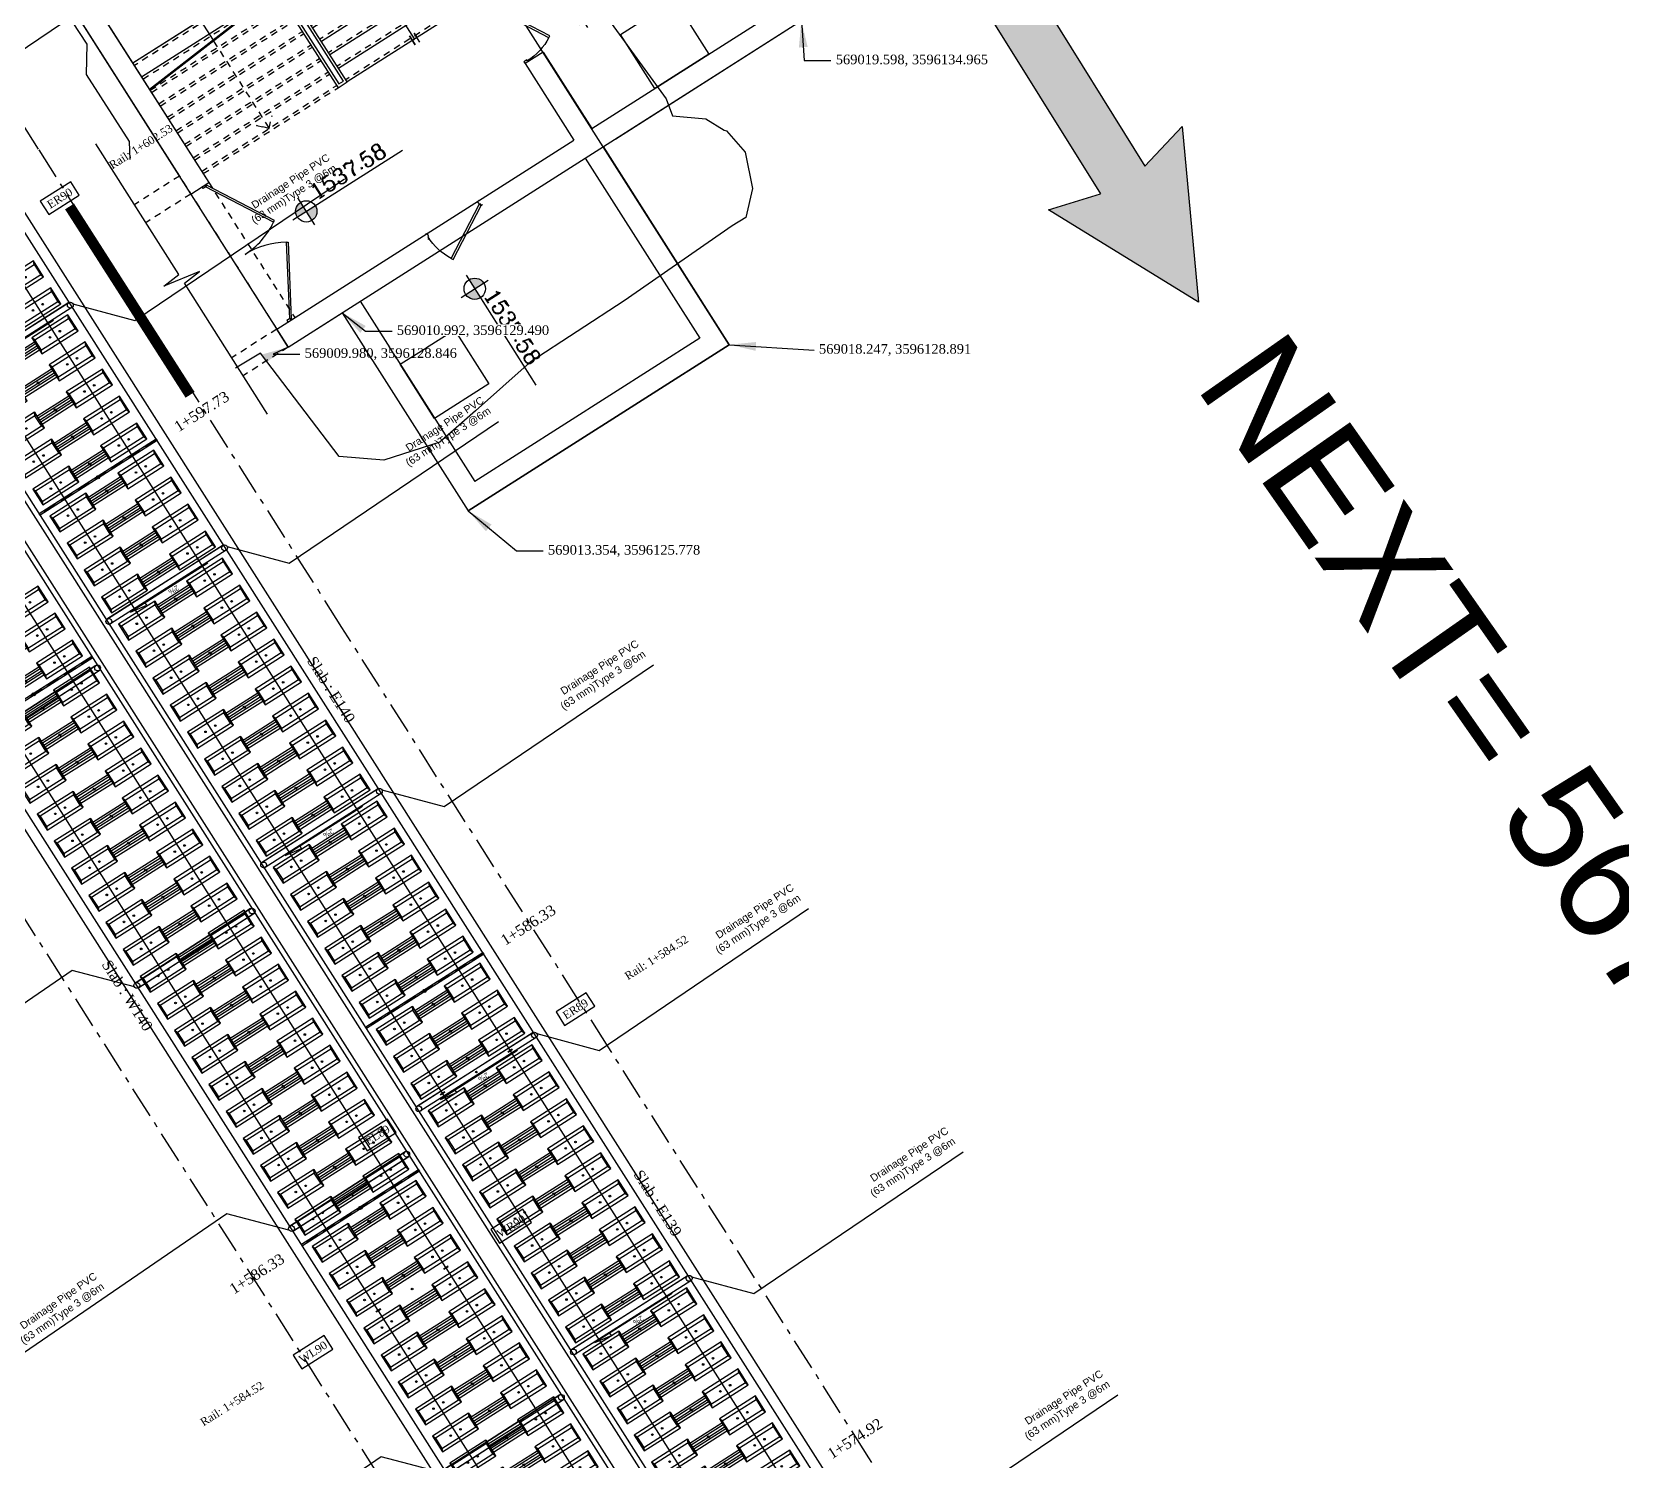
# Model space of a CAD drawing. Header units: metres. Extents: x 0 to 564365, y 0 to 3594889.
# Drawn here: x 563363.83 to 563393.64, y 3594567.85 to 3594594.64 of the extents above; entities that cross this region are included whole.
import ezdxf
from ezdxf.enums import TextEntityAlignment as Align

# ---------------------------------------------------------------- set-up
doc = ezdxf.new("R2010")
doc.units = ezdxf.units.M
for name, pattern in [('ACAD_ISO10W100', [18, 12, -3, 0, -3]), ('DASHED2', [0.375, 0.25, -0.125]), ('HIDDEN2', [0.1875, 0.125, -0.0625])]:
    doc.linetypes.add(name, pattern=pattern)
for name, color, linetype in [('1', 7, 'Continuous'), ('2d', 2, 'Continuous'), ('_flg-all slab', 7, 'Continuous'), ('_flg-Bar Divar', 11, 'ACAD_ISO10W100'), ('_flg-Por Konande-Devar', 230, 'Continuous'), ('_flg-por Konande-Vasat', 170, 'Continuous'), ('AG_JOOSH', 7, 'Continuous'), ('AG_Print', 7, 'Continuous'), ('AG_Slab', 7, 'Continuous'), ('C-ROAD-STAN-MAJR', 11, 'Continuous'), ('Cod+', 1, 'Continuous'), ('Door+', 1, 'Continuous'), ('Drawing line+', 1, 'Continuous'), ('E Pipe', 5, 'Continuous'), ('Facade+', 2, 'Continuous'), ('Gallery_M.Nouri', 34, 'Continuous'), ('Hidden+', 9, 'HIDDEN2'), ('Km_Rail', 7, 'Continuous'), ('Km_Slab', 7, 'Continuous'), ('Number_Slab', 7, 'Continuous'), ('Rail', 1, 'Continuous'), ('Rail_Gap', 7, 'Continuous'), ('Stair hidden+', 9, 'HIDDEN2'), ('Stair+', 42, 'Continuous'), ('Travers', 7, 'Continuous'), ('Wall+', 7, 'Continuous')]:
    doc.layers.add(name, color=color, linetype=linetype)
doc.styles.add('01-TYTEL', font='romanc.shx')
doc.styles.add('ND', font='nashkh.shx', dxfattribs={"height": 3})
doc.styles.get("Standard").update_dxf_attribs({"font": 'romantic.ttf'})
doc.styles.add('SWIS721', font='swissk.ttf')
doc.dimstyles.get("Standard").update_dxf_attribs({"dimtxt": 0.6, "dimasz": 0.5, "dimexe": 0.5, "dimexo": 0.5, "dimgap": 0.09, "dimtad": 0, "dimzin": 0, "dimdsep": 46, "dimtxsty": 'Standard', "dimcen": 0.09, "dimadec": 0, "dimazin": 0, "dimtfac": 1, "dimtofl": 0, "dimtmove": 0, "dimatfit": 3, "dimfxl": 1, "dimfxlon": 1, "dimtolj": 1, "dimtzin": 0, "dimarcsym": 0})

# ---------------------------------------------------------------- blocks, each defined once
blk = doc.blocks.new('AG_slab')
at = {"layer": 'AG_Slab', "color": 1}
for p, q in [((1.3, 0.015), (-1.3, 0.015)), ((1.3, -0.015), (-1.3, -0.015))]:
    blk.add_line(p, q, dxfattribs=at)
at = {"layer": 'AG_Slab', "color": 5}
for p, q in [((-1.3, -0.015), (-1.3, 0.015)), ((1.3, 0.015), (1.3, -0.015))]:
    blk.add_line(p, q, dxfattribs=at)
at = {"layer": 'AG_Slab', "color": 2, "linetype": 'DASHED2'}
blk.add_line((1.3, 0), (-1.3, 0), dxfattribs=at)
at = {"layer": 'AG_Slab', "color": 7}
blk.add_circle((0, 0), 0.03, dxfattribs=at)
blk = doc.blocks.new('AG_Joosh')
at = {"layer": 'AG_JOOSH', "color": 2}
for p, q in [((-0.701, 0.005), (-0.801, 0.005)), ((0.701, 0.005), (0.801, 0.005)), ((-0.701, -0.005), (-0.801, -0.005)), ((0.701, -0.005), (0.801, -0.005))]:
    blk.add_line(p, q, dxfattribs=at)
at = {"layer": 'AG_JOOSH', "color": 7}
blk.add_circle((0, 0), 0.0155, dxfattribs=at)
blk = doc.blocks.new('AG_t')
at = {"layer": 'Travers', "color": 3}
blk.add_lwpolyline([(-0.354, 0.175), (-1.155, 0.175), (-1.155, -0.175), (-0.354, -0.175), (-0.354, 0.175), (-0.38, 0.114), (-1.129, 0.114), (-1.155, 0.175), (-1.129, 0.114), (-1.129, -0.114), (-1.155, -0.175), (-1.129, -0.114), (-0.38, -0.114), (-0.354, -0.175), (-0.38, -0.114), (-0.38, 0.114), (-0.354, 0.175), (-0.354, 0.09), (0.354, 0.09), (0.354, 0.045), (-0.354, 0.045), (-0.354, 0), (0.354, 0), (0.354, -0.045), (-0.354, -0.045), (-0.354, -0.09), (0.354, -0.09), (0.354, -0.175), (1.155, -0.175), (1.155, 0.175), (0.354, 0.175), (0.354, -0.175), (0.38, -0.114), (0.38, 0.114), (0.354, 0.175), (0.38, 0.114), (1.129, 0.114), (1.155, 0.175), (1.129, 0.114), (1.129, -0.114), (1.155, -0.175), (1.129, -0.114), (0.38, -0.114)], dxfattribs=at)
for centre in [(-0.863, 0), (-0.646, 0), (0.646, 0), (0.863, 0)]:
    blk.add_circle(centre, 0.015, dxfattribs=at)
at = {"layer": 'Travers', "color": 7}
blk.add_circle((0, 0), 0.02, dxfattribs=at)
blk = doc.blocks.new('cod')
at = {"layer": 'Cod+'}
h = blk.add_hatch(color=256, dxfattribs=at)
edge = h.paths.add_edge_path()
edge.add_arc((0, 0), 0.2, 270, 360)
edge.add_line((0.2, 0), (0, 0))
edge.add_line((0, 0), (0, -0.2))
edge = h.paths.add_edge_path()
edge.add_arc((0, 0), 0.2, 90, 180)
edge.add_line((-0.2, 0), (0, 0))
edge.add_line((0, 0), (0, 0.2))
for p, q in [((0, -0.3), (0, 0.3)), ((-0.3, 0), (2.138, 0))]:
    blk.add_line(p, q, dxfattribs=at)
blk.add_circle((0, 0), 0.2, dxfattribs=at)
blk = doc.blocks.new('WQ')
h = blk.add_hatch(color=253)
h.dxf.hatch_style = 1
h.paths.add_polyline_path([(-10.115, -4.018), (-6.825, -4.3), (-7.43, -3.481), (-3.414, -1.886, -0.063379), (-3.777, -0.971), (-7.794, -2.566), (-7.915, -1.555)])
h.paths.add_polyline_path([(7.794, 2.565), (7.915, 1.554), (10.116, 4.017), (6.825, 4.299), (7.431, 3.48), (3.414, 1.885, -0.063379), (3.777, 0.97)])
h = blk.add_hatch(color=253)
h.dxf.hatch_style = 1
h.paths.add_polyline_path([(-3.9, 0, 1), (3.9, 0, 1)])
h.paths.add_polyline_path([(2.6, 0, 1), (-2.6, 0, 1)], flags=16)
h = blk.add_hatch(color=254)
h.dxf.hatch_style = 1
h.paths.add_polyline_path([(0.6, 0, 1), (-0.6, 0, 1)], flags=0)
h.paths.add_polyline_path([(-2.6, 0, 1), (2.6, 0, 1)])
h.paths.add_polyline_path([(1.6, 0, -1), (-1.6, 0, -1)], flags=16)
h.paths.add_polyline_path([(0.6, 0, -1), (-0.6, 0, -1)], flags=0)
h = blk.add_hatch(color=253)
h.dxf.hatch_style = 1
h.paths.add_polyline_path([(1.6, 0, 1), (-1.6, 0, 1)])
h.paths.add_polyline_path([(0.6, 0, -1), (-0.6, 0, -1)], flags=16)
h = blk.add_hatch(color=254)
h.dxf.hatch_style = 1
h.paths.add_polyline_path([(-0.6, 0, 1), (0.6, 0, 1)])
for p, q in [((6.825, 4.299), (7.431, 3.48)), ((6.825, 4.299), (10.116, 4.017)), ((10.116, 4.017), (7.915, 1.554)), ((3.414, 1.885), (7.431, 3.48)), ((3.777, 0.97), (7.794, 2.565)), ((7.915, 1.554), (7.794, 2.565)), ((-3.777, -0.971), (-7.794, -2.566)), ((-7.915, -1.555), (-10.115, -4.018)), ((-7.915, -1.555), (-7.794, -2.566)), ((-3.414, -1.886), (-7.43, -3.481)), ((-6.825, -4.3), (-7.43, -3.481)), ((-10.115, -4.018), (-6.825, -4.3))]:
    blk.add_line(p, q)
at = {"color": 7}
for radius in [3.9, 2.6, 1.6, 0.6]:
    blk.add_circle((0, 0), radius, dxfattribs=at)
blk = doc.blocks.new('door-350cm')
at = {"layer": 'Door+', "ltscale": 1e-05}
for p, q in [((-2.028, 0.938), (-3.479, 0.1)), ((-2.008, 0.903), (-3.459, 0.066)), ((-1.492, 0.903), (-0.041, 0.066)), ((-1.472, 0.938), (-0.021, 0.1)), ((-3.479, 0.1), (-3.459, 0.066)), ((-3.46, 0.065), (-3.46, 0)), ((-0.021, 0.1), (-0.041, 0.066)), ((-0.04, 0.065), (-0.04, 0))]:
    blk.add_line(p, q, dxfattribs=at)
at = {"layer": 'Door+'}
for p, q in [((-2.008, 0.903), (-2.028, 0.938)), ((-1.492, 0.903), (-1.472, 0.938)), ((-3.5, 0.09), (-3.5, 0.105)), ((-3.5, 0.105), (-3.48, 0.105)), ((-3.5, 0), (-3.5, 0.015)), ((-3.46, 0), (-3.5, 0)), ((-3.48, 0.105), (-3.48, 0.065)), ((-3.48, 0.065), (-3.46, 0.065)), ((-0.02, 0.065), (-0.04, 0.065)), ((-0.04, 0), (0, 0)), ((0, 0.105), (-0.02, 0.105)), ((-0.02, 0.105), (-0.02, 0.065)), ((0, 0.09), (0, 0.105)), ((0, 0), (0, 0.015))]:
    blk.add_line(p, q, dxfattribs=at)
for centre, start, end in [((-3.46, 0), 0, 31.8832), ((-0.04, 0), 148.1168, 180)]:
    blk.add_arc(centre, 1.71, start, end, dxfattribs=at)
blk = doc.blocks.new('door-120cm-yek taraf bazshoo')
at = {"layer": 'Door+'}
for p, q in [((-1.03, 0.636), (-1.01, 0.671)), ((-1.2, 0.105), (-1.18, 0.105)), ((-1.2, 0.09), (-1.2, 0.105)), ((-1.2, 0), (-1.2, 0.015)), ((-1.16, 0), (-1.2, 0)), ((-1.18, 0.105), (-1.18, 0.065)), ((-1.18, 0.065), (-1.16, 0.065)), ((-1.16, 0.065), (-1.16, 0)), ((-0.02, 0.065), (-0.04, 0.065)), ((-0.04, 0), (0, 0)), ((0, 0.105), (-0.02, 0.105)), ((-0.02, 0.105), (-0.02, 0.065)), ((0, 0.09), (0, 0.105)), ((0, 0), (0, 0.015))]:
    blk.add_line(p, q, dxfattribs=at)
at = {"layer": 'Door+', "ltscale": 1e-05}
for p, q in [((-1.03, 0.636), (-0.043, 0.066)), ((-1.01, 0.671), (-0.023, 0.101)), ((-0.023, 0.101), (-0.043, 0.066)), ((-0.04, 0.065), (-0.04, 0))]:
    blk.add_line(p, q, dxfattribs=at)
at = {"layer": 'Door+'}
blk.add_arc((-0.02, 0.065), 1.16, 150.5102, 180, dxfattribs=at)
blk = doc.blocks.new('exit-25+738-2')
at = {"layer": 'Drawing line+'}
for p, q in [((3.4, -3), (0.4, -3.28)), ((3.4, -3.02), (0.4, -3.3))]:
    blk.add_line(p, q, dxfattribs=at)
for points in [[(5.15, -5.25), (5.15, -5.05), (5.15, -5.15), (5.05, -5.15), (5.05, -5.25), (5.05, -5.05), (5.05, -5.15), (5.1, -5.15), (5.1, -1.45), (1.9, -1.45), (1.9, -3.14)], [(-1, -9.6), (-1, -6.696), (-0.645, -6.663), (-1.355, -6.537), (-1, -6.504), (-1, -3.6)]]:
    blk.add_lwpolyline(points, dxfattribs=at)
blk.add_lwpolyline([(3.55, -5.1), (3.55, -2.75), (3.45, -2.75), (3.45, -5.1)], close=True, dxfattribs=at)
at = {"layer": 'Facade+'}
blk.add_lwpolyline([(8.4, -7.15), (9.6, -7.15), (9.6, -8.35), (8.4, -8.35)], close=True, dxfattribs=at)
at = {"layer": 'Hidden+'}
for p, q in [((0, -4.95), (-1, -4.95)), ((0, -4.85), (0, -8.35)), ((0, -5.35), (-1, -5.35)), ((0.4, -5.35), (0.4, -8.35)), ((0, -8.35), (-1, -8.35)), ((0, -8.75), (-1, -8.75))]:
    blk.add_line(p, q, dxfattribs=at)
at = {"layer": 'Stair hidden+'}
for p, q in [((3.4, -2.75), (0.4, -2.75)), ((6.6, -2.7), (3.6, -2.7)), ((0.4, -3.05), (3.4, -3.05)), ((6.6, -3), (3.6, -3)), ((0.4, -3.3), (3.4, -3.3)), ((0.4, -3.35), (3.4, -3.35)), ((6.6, -3.3), (3.6, -3.3)), ((0.4, -3.6), (3.4, -3.6)), ((0.4, -3.65), (3.4, -3.65)), ((6.6, -3.6), (3.6, -3.6)), ((0.4, -3.9), (3.4, -3.9)), ((0.4, -3.95), (3.4, -3.95)), ((6.6, -3.9), (3.6, -3.9)), ((0.4, -4.2), (3.4, -4.2)), ((0.4, -4.25), (3.4, -4.25)), ((6.6, -4.2), (3.6, -4.2)), ((0.4, -4.5), (3.4, -4.5)), ((0.4, -4.55), (3.4, -4.55)), ((6.6, -4.5), (3.6, -4.5)), ((0.4, -4.8), (3.4, -4.8)), ((0.4, -4.85), (3.4, -4.85)), ((6.6, -4.8), (3.6, -4.8)), ((0.4, -5.1), (3.4, -5.1)), ((0.4, -5.15), (3.4, -5.15)), ((6.6, -5.1), (3.6, -5.1))]:
    blk.add_line(p, q, dxfattribs=at)
blk.add_lwpolyline([(1.9, -3.16), (1.9, -5.1), (1.727, -4.927), (1.9, -5.1), (2.073, -4.927)], dxfattribs=at)
at = {"layer": 'Stair+'}
for p, q in [((3.4, -2.7), (0.4, -2.7)), ((6.6, -2.75), (3.6, -2.75)), ((0.4, -3), (3.4, -3)), ((6.6, -3.05), (3.6, -3.05)), ((6.6, -3.35), (3.6, -3.35)), ((6.6, -3.65), (3.6, -3.65)), ((6.6, -3.95), (3.6, -3.95)), ((6.6, -4.25), (3.6, -4.25)), ((6.6, -4.55), (3.6, -4.55)), ((6.6, -4.85), (3.6, -4.85)), ((6.6, -5.15), (3.6, -5.15))]:
    blk.add_line(p, q, dxfattribs=at)
blk.add_lwpolyline([(3.6, -5.15), (3.6, -2.7), (3.4, -2.7), (3.4, -5.15)], close=True, dxfattribs=at)
at = {"layer": 'Wall+'}
for p, q in [((0, 0.7), (0, -4.85)), ((7, 0.7), (0, 0.7)), ((7, 0.7), (7, -2.95)), ((0.4, 0.3), (0.4, -5.35)), ((6.6, 0.3), (0.4, 0.3)), ((6.6, 0.3), (6.6, -5.45)), ((7, -2.95), (11.4, -2.95)), ((11.4, -2.95), (11.4, -8.75)), ((7, -3.35), (11, -3.35)), ((7, -3.35), (7, -5.45)), ((11, -3.35), (11, -8.35)), ((0, -5.35), (0.4, -5.35)), ((7, -5.45), (6.6, -5.45)), ((6.6, -6.65), (6.6, -8.35)), ((7, -6.65), (6.6, -6.65)), ((7, -6.65), (7, -8.35)), ((0, -8.35), (6.6, -8.35)), ((0, -8.75), (0, -8.35)), ((7, -8.35), (11, -8.35)), ((0, -8.75), (11.4, -8.75))]:
    blk.add_line(p, q, dxfattribs=at)
at = {"layer": 'Cod+'}
for p in [(1.309, -0.648), (7.955, -6.413), (1.652, -6.786)]:
    blk.add_blockref('cod', p, dxfattribs=at)
at = {"layer": 'Door+', "xscale": 0.8571428570325101, "yscale": 0.8571428570325101, "zscale": 0.8571428570325101, "rotation": 269.9999999999999}
blk.add_blockref('door-350cm', (0.25, -8.35), dxfattribs=at)
at = {"layer": 'Door+', "xscale": -1, "rotation": 270}
blk.add_blockref('door-120cm-yek taraf bazshoo', (6.6, -5.45), dxfattribs=at)
at = {"layer": 'Cod+', "style": '01-TYTEL'}
for s, p in [('1539.2', (1.684, -0.556)), ('1537.58', (8.134, -6.342)), ('1537.58', (1.915, -6.715))]:
    blk.add_text(s, height=0.2914, dxfattribs=at).set_placement(p)
blk = doc.blocks.new('Drainage Pipe E')
at = {"color": 30, "true_color": 0xf26722}
for p, q in [((-0.873, 0.07), (0.849, 0.07)), ((-0.873, 0.07), (0.849, 0.07)), ((0.849, 0.07), (0.518, 0.124)), ((0.518, 0.124), (0.518, 0.07)), ((0.849, 0.07), (0.518, 0.124)), ((0.518, 0.124), (0.518, 0.07))]:
    blk.add_line(p, q, dxfattribs=at)
at = {"layer": '2d', "flags": 128}
blk.add_lwpolyline([(-1.349, 0), (-2.168, 0.894), (-6.923, 0.758)], dxfattribs=at)
at = {"layer": 'E Pipe', "color": 4}
for p, q in [((-1.297, 0.054), (1.286, 0.055)), ((-1.297, 0.054), (1.286, 0.055)), ((-1.308, -0.055), (1.296, -0.055)), ((-1.299, -0.055), (1.286, -0.054))]:
    blk.add_line(p, q, dxfattribs=at)
for centre in [(-1.295, 0), (-1.295, 0), (1.286, 0), (1.286, 0)]:
    blk.add_circle(centre, 0.0546, dxfattribs=at)
at = {"color": 30, "true_color": 0xf26722, "insert": (-0.163, 0.204), "char_height": 0.0993, "attachment_point": 1, "rotation": 0.0181}
blk.add_mtext_dynamic_manual_height_columns('2%', width=1.00817, gutter_width=1, heights=[0], dxfattribs=at)
at = {"layer": '2d', "insert": (-6.895, 0.173), "char_height": 0.141, "width": 2.11353, "attachment_point": 3, "rotation": 180.6503, "style": 'ND'}
blk.add_mtext('{\\f@Arial Unicode MS|b0|i0|c0|p34;Drainage Pipe PVC\\P(63 mm)Type 3 @6m}', dxfattribs=at)
blk = doc.blocks.new('_N-drainage pipe')
at = {"layer": '2d', "flags": 128}
blk.add_lwpolyline([(570000.683, 3594952.865), (569999.692, 3594952.175), (569999.196, 3594947.463)], dxfattribs=at)
at = {"layer": 'E Pipe', "color": 4}
for p, q in [((570000.743, 3594952.898), (570001.089, 3594955.469)), ((570000.745, 3594952.908), (570001.087, 3594955.46))]:
    blk.add_line(p, q, dxfattribs=at)
blk.add_lwpolyline([(570000.637, 3594952.924), (570000.979, 3594955.474)], close=True, dxfattribs=at)
for centre in [(570001.033, 3594955.467), (570001.033, 3594955.467), (570000.691, 3594952.919), (570000.691, 3594952.919)]:
    blk.add_circle(centre, 0.0544, dxfattribs=at)
at = {"layer": '2d', "insert": (569998.901, 3594949.57), "char_height": 0.14047, "width": 2.10551, "attachment_point": 3, "rotation": 84.2858, "style": 'ND'}
blk.add_mtext('{\\f@Arial Unicode MS|b0|i0|c0|p34;Drainage Pipe PVC\\P(63 mm)Type 3 @6m}', dxfattribs=at)
blk = doc.blocks.new('02')
for p, q in [((569014.029, 3596137.682, 1538.365), (569017.063, 3596133.499, 1538.368)), ((569014.029, 3596137.682, 1538.365), (569017.063, 3596133.499, 1538.368)), ((569014.029, 3596137.682), (569017.063, 3596133.499)), ((569014.029, 3596137.682), (569017.063, 3596133.499)), ((569014.029, 3596137.682), (569017.063, 3596133.499)), ((569014.029, 3596137.682), (569017.063, 3596133.499)), ((569014.029, 3596137.682), (569017.063, 3596133.499)), ((569014.029, 3596137.682), (569017.063, 3596133.499)), ((569014.029, 3596137.682, 1538.365), (569017.063, 3596133.499, 1538.368)), ((569014.029, 3596137.682, 1538.365), (569017.063, 3596133.499, 1538.368)), ((569014.029, 3596137.682), (569017.063, 3596133.499)), ((569014.029, 3596137.682), (569017.063, 3596133.499)), ((569014.029, 3596137.682), (569017.063, 3596133.499)), ((569014.029, 3596137.682), (569017.063, 3596133.499)), ((569014.029, 3596137.682), (569017.063, 3596133.499)), ((569014.029, 3596137.682), (569017.063, 3596133.499)), ((569006.212, 3596134.526, 1539.094), (569005.809, 3596135.144, 1539.273)), ((569006.212, 3596134.526, 1539.094), (569005.809, 3596135.144, 1539.273)), ((569006.212, 3596134.526), (569005.809, 3596135.144)), ((569006.212, 3596134.526), (569005.809, 3596135.144)), ((569006.212, 3596134.526), (569005.809, 3596135.144)), ((569006.212, 3596134.526), (569005.809, 3596135.144)), ((569006.212, 3596134.526), (569005.809, 3596135.144)), ((569006.212, 3596134.526), (569005.809, 3596135.144)), ((569006.212, 3596134.526, 1539.094), (569005.809, 3596135.144, 1539.273)), ((569006.212, 3596134.526, 1539.094), (569005.809, 3596135.144, 1539.273)), ((569006.212, 3596134.526), (569005.809, 3596135.144)), ((569006.212, 3596134.526), (569005.809, 3596135.144)), ((569006.212, 3596134.526), (569005.809, 3596135.144)), ((569006.212, 3596134.526), (569005.809, 3596135.144)), ((569006.212, 3596134.526), (569005.809, 3596135.144)), ((569006.212, 3596134.526), (569005.809, 3596135.144)), ((569006.198, 3596133.957, 1539.119), (569006.212, 3596134.526, 1539.094)), ((569006.198, 3596133.957, 1539.119), (569006.212, 3596134.526, 1539.094)), ((569006.198, 3596133.957), (569006.212, 3596134.526)), ((569006.198, 3596133.957), (569006.212, 3596134.526)), ((569006.198, 3596133.957), (569006.212, 3596134.526)), ((569006.198, 3596133.957), (569006.212, 3596134.526)), ((569006.198, 3596133.957), (569006.212, 3596134.526)), ((569006.198, 3596133.957), (569006.212, 3596134.526)), ((569006.198, 3596133.957, 1539.119), (569006.212, 3596134.526, 1539.094)), ((569006.198, 3596133.957, 1539.119), (569006.212, 3596134.526, 1539.094)), ((569006.198, 3596133.957), (569006.212, 3596134.526)), ((569006.198, 3596133.957), (569006.212, 3596134.526)), ((569006.198, 3596133.957), (569006.212, 3596134.526)), ((569006.198, 3596133.957), (569006.212, 3596134.526)), ((569006.198, 3596133.957), (569006.212, 3596134.526)), ((569006.198, 3596133.957), (569006.212, 3596134.526)), ((569007.006, 3596132.7, 1538.557), (569006.198, 3596133.957, 1539.119)), ((569007.006, 3596132.7, 1538.557), (569006.198, 3596133.957, 1539.119)), ((569007.006, 3596132.7), (569006.198, 3596133.957)), ((569007.006, 3596132.7), (569006.198, 3596133.957)), ((569007.006, 3596132.7), (569006.198, 3596133.957)), ((569007.006, 3596132.7), (569006.198, 3596133.957)), ((569007.006, 3596132.7), (569006.198, 3596133.957)), ((569007.006, 3596132.7), (569006.198, 3596133.957)), ((569007.006, 3596132.7, 1538.557), (569006.198, 3596133.957, 1539.119)), ((569007.006, 3596132.7, 1538.557), (569006.198, 3596133.957, 1539.119)), ((569007.006, 3596132.7), (569006.198, 3596133.957)), ((569007.006, 3596132.7), (569006.198, 3596133.957)), ((569007.006, 3596132.7), (569006.198, 3596133.957)), ((569007.006, 3596132.7), (569006.198, 3596133.957)), ((569007.006, 3596132.7), (569006.198, 3596133.957)), ((569007.006, 3596132.7), (569006.198, 3596133.957)), ((569017.063, 3596133.499, 1538.368), (569017.186, 3596133.183, 1538.559)), ((569017.063, 3596133.499, 1538.368), (569017.186, 3596133.183, 1538.559)), ((569017.063, 3596133.499), (569017.186, 3596133.183)), ((569017.063, 3596133.499), (569017.186, 3596133.183)), ((569017.063, 3596133.499), (569017.186, 3596133.183)), ((569017.063, 3596133.499), (569017.186, 3596133.183)), ((569017.063, 3596133.499), (569017.186, 3596133.183)), ((569017.063, 3596133.499), (569017.186, 3596133.183)), ((569017.063, 3596133.499, 1538.368), (569017.186, 3596133.183, 1538.559)), ((569017.063, 3596133.499, 1538.368), (569017.186, 3596133.183, 1538.559)), ((569017.063, 3596133.499), (569017.186, 3596133.183)), ((569017.063, 3596133.499), (569017.186, 3596133.183)), ((569017.063, 3596133.499), (569017.186, 3596133.183)), ((569017.063, 3596133.499), (569017.186, 3596133.183)), ((569017.063, 3596133.499), (569017.186, 3596133.183)), ((569017.063, 3596133.499), (569017.186, 3596133.183)), ((569017.186, 3596133.183, 1538.559), (569017.807, 3596133.123, 1539.005)), ((569017.186, 3596133.183, 1538.559), (569017.807, 3596133.123, 1539.005)), ((569017.186, 3596133.183), (569017.807, 3596133.123)), ((569017.186, 3596133.183), (569017.807, 3596133.123)), ((569017.186, 3596133.183), (569017.807, 3596133.123)), ((569017.186, 3596133.183), (569017.807, 3596133.123)), ((569017.186, 3596133.183), (569017.807, 3596133.123)), ((569017.186, 3596133.183), (569017.807, 3596133.123)), ((569017.186, 3596133.183, 1538.559), (569017.807, 3596133.123, 1539.005)), ((569017.186, 3596133.183, 1538.559), (569017.807, 3596133.123, 1539.005)), ((569017.186, 3596133.183), (569017.807, 3596133.123)), ((569017.186, 3596133.183), (569017.807, 3596133.123)), ((569017.186, 3596133.183), (569017.807, 3596133.123)), ((569017.186, 3596133.183), (569017.807, 3596133.123)), ((569017.186, 3596133.183), (569017.807, 3596133.123)), ((569017.186, 3596133.183), (569017.807, 3596133.123)), ((569017.807, 3596133.123, 1539.005), (569018.149, 3596132.915, 1539.178)), ((569017.807, 3596133.123, 1539.005), (569018.149, 3596132.915, 1539.178)), ((569017.807, 3596133.123), (569018.149, 3596132.915)), ((569017.807, 3596133.123), (569018.149, 3596132.915)), ((569017.807, 3596133.123), (569018.149, 3596132.915)), ((569017.807, 3596133.123), (569018.149, 3596132.915)), ((569017.807, 3596133.123), (569018.149, 3596132.915)), ((569017.807, 3596133.123), (569018.149, 3596132.915)), ((569017.807, 3596133.123, 1539.005), (569018.149, 3596132.915, 1539.178)), ((569017.807, 3596133.123, 1539.005), (569018.149, 3596132.915, 1539.178)), ((569017.807, 3596133.123), (569018.149, 3596132.915)), ((569017.807, 3596133.123), (569018.149, 3596132.915)), ((569017.807, 3596133.123), (569018.149, 3596132.915)), ((569017.807, 3596133.123), (569018.149, 3596132.915)), ((569017.807, 3596133.123), (569018.149, 3596132.915)), ((569017.807, 3596133.123), (569018.149, 3596132.915)), ((569018.149, 3596132.915, 1539.178), (569018.194, 3596132.901, 1539.247)), ((569018.149, 3596132.915, 1539.178), (569018.194, 3596132.901, 1539.247)), ((569018.149, 3596132.915), (569018.194, 3596132.901)), ((569018.149, 3596132.915), (569018.194, 3596132.901)), ((569018.149, 3596132.915), (569018.194, 3596132.901)), ((569018.149, 3596132.915), (569018.194, 3596132.901)), ((569018.149, 3596132.915), (569018.194, 3596132.901)), ((569018.149, 3596132.915), (569018.194, 3596132.901)), ((569018.149, 3596132.915, 1539.178), (569018.194, 3596132.901, 1539.247)), ((569018.149, 3596132.915, 1539.178), (569018.194, 3596132.901, 1539.247)), ((569018.149, 3596132.915), (569018.194, 3596132.901)), ((569018.149, 3596132.915), (569018.194, 3596132.901)), ((569018.149, 3596132.915), (569018.194, 3596132.901)), ((569018.149, 3596132.915), (569018.194, 3596132.901)), ((569018.149, 3596132.915), (569018.194, 3596132.901)), ((569018.149, 3596132.915), (569018.194, 3596132.901)), ((569018.194, 3596132.901, 1539.247), (569018.546, 3596132.503, 1539.153)), ((569018.194, 3596132.901, 1539.247), (569018.546, 3596132.503, 1539.153)), ((569018.194, 3596132.901), (569018.546, 3596132.503)), ((569018.194, 3596132.901), (569018.546, 3596132.503)), ((569018.194, 3596132.901), (569018.546, 3596132.503)), ((569018.194, 3596132.901), (569018.546, 3596132.503)), ((569018.194, 3596132.901), (569018.546, 3596132.503)), ((569018.194, 3596132.901), (569018.546, 3596132.503)), ((569018.194, 3596132.901, 1539.247), (569018.546, 3596132.503, 1539.153)), ((569018.194, 3596132.901, 1539.247), (569018.546, 3596132.503, 1539.153)), ((569018.194, 3596132.901), (569018.546, 3596132.503)), ((569018.194, 3596132.901), (569018.546, 3596132.503)), ((569018.194, 3596132.901), (569018.546, 3596132.503)), ((569018.194, 3596132.901), (569018.546, 3596132.503)), ((569018.194, 3596132.901), (569018.546, 3596132.503)), ((569018.194, 3596132.901), (569018.546, 3596132.503)), ((569007.018, 3596132.36, 1538.306), (569007.006, 3596132.7, 1538.557)), ((569007.018, 3596132.36, 1538.306), (569007.006, 3596132.7, 1538.557)), ((569007.018, 3596132.36), (569007.006, 3596132.7)), ((569007.018, 3596132.36), (569007.006, 3596132.7)), ((569007.018, 3596132.36), (569007.006, 3596132.7)), ((569007.018, 3596132.36), (569007.006, 3596132.7)), ((569007.018, 3596132.36), (569007.006, 3596132.7)), ((569007.018, 3596132.36), (569007.006, 3596132.7)), ((569007.018, 3596132.36, 1538.306), (569007.006, 3596132.7, 1538.557)), ((569007.018, 3596132.36, 1538.306), (569007.006, 3596132.7, 1538.557)), ((569007.018, 3596132.36), (569007.006, 3596132.7)), ((569007.018, 3596132.36), (569007.006, 3596132.7)), ((569007.018, 3596132.36), (569007.006, 3596132.7)), ((569007.018, 3596132.36), (569007.006, 3596132.7)), ((569007.018, 3596132.36), (569007.006, 3596132.7)), ((569007.018, 3596132.36), (569007.006, 3596132.7)), ((569018.546, 3596132.503, 1539.153), (569018.68, 3596131.822, 1539.332)), ((569018.546, 3596132.503, 1539.153), (569018.68, 3596131.822, 1539.332)), ((569018.546, 3596132.503), (569018.68, 3596131.822)), ((569018.546, 3596132.503), (569018.68, 3596131.822)), ((569018.546, 3596132.503), (569018.68, 3596131.822)), ((569018.546, 3596132.503), (569018.68, 3596131.822)), ((569018.546, 3596132.503), (569018.68, 3596131.822)), ((569018.546, 3596132.503), (569018.68, 3596131.822)), ((569018.546, 3596132.503, 1539.153), (569018.68, 3596131.822, 1539.332)), ((569018.546, 3596132.503, 1539.153), (569018.68, 3596131.822, 1539.332)), ((569018.546, 3596132.503), (569018.68, 3596131.822)), ((569018.546, 3596132.503), (569018.68, 3596131.822)), ((569018.546, 3596132.503), (569018.68, 3596131.822)), ((569018.546, 3596132.503), (569018.68, 3596131.822)), ((569018.546, 3596132.503), (569018.68, 3596131.822)), ((569018.546, 3596132.503), (569018.68, 3596131.822)), ((569018.68, 3596131.822, 1539.332), (569018.557, 3596131.276, 1539.48)), ((569018.68, 3596131.822, 1539.332), (569018.557, 3596131.276, 1539.48)), ((569018.68, 3596131.822), (569018.557, 3596131.276)), ((569018.68, 3596131.822), (569018.557, 3596131.276)), ((569018.68, 3596131.822), (569018.557, 3596131.276)), ((569018.68, 3596131.822), (569018.557, 3596131.276)), ((569018.68, 3596131.822), (569018.557, 3596131.276)), ((569018.68, 3596131.822), (569018.557, 3596131.276)), ((569018.68, 3596131.822, 1539.332), (569018.557, 3596131.276, 1539.48)), ((569018.68, 3596131.822, 1539.332), (569018.557, 3596131.276, 1539.48)), ((569018.68, 3596131.822), (569018.557, 3596131.276)), ((569018.68, 3596131.822), (569018.557, 3596131.276)), ((569018.68, 3596131.822), (569018.557, 3596131.276)), ((569018.68, 3596131.822), (569018.557, 3596131.276)), ((569018.68, 3596131.822), (569018.557, 3596131.276)), ((569018.68, 3596131.822), (569018.557, 3596131.276)), ((569018.301, 3596131.117, 1539.353), (569016.28, 3596129.711, 1538.468)), ((569018.301, 3596131.117, 1539.353), (569016.28, 3596129.711, 1538.468)), ((569018.301, 3596131.117), (569016.28, 3596129.711)), ((569018.301, 3596131.117), (569016.28, 3596129.711)), ((569018.301, 3596131.117), (569016.28, 3596129.711)), ((569018.301, 3596131.117), (569016.28, 3596129.711)), ((569018.301, 3596131.117), (569016.28, 3596129.711)), ((569018.301, 3596131.117), (569016.28, 3596129.711)), ((569018.301, 3596131.117, 1539.353), (569016.28, 3596129.711, 1538.468)), ((569018.301, 3596131.117, 1539.353), (569016.28, 3596129.711, 1538.468)), ((569018.301, 3596131.117), (569016.28, 3596129.711)), ((569018.301, 3596131.117), (569016.28, 3596129.711)), ((569018.301, 3596131.117), (569016.28, 3596129.711)), ((569018.301, 3596131.117), (569016.28, 3596129.711)), ((569018.301, 3596131.117), (569016.28, 3596129.711)), ((569018.301, 3596131.117), (569016.28, 3596129.711)), ((569018.557, 3596131.276, 1539.48), (569018.301, 3596131.117, 1539.353)), ((569018.557, 3596131.276, 1539.48), (569018.301, 3596131.117, 1539.353)), ((569018.557, 3596131.276), (569018.301, 3596131.117)), ((569018.557, 3596131.276), (569018.301, 3596131.117)), ((569018.557, 3596131.276), (569018.301, 3596131.117)), ((569018.557, 3596131.276), (569018.301, 3596131.117)), ((569018.557, 3596131.276), (569018.301, 3596131.117)), ((569018.557, 3596131.276), (569018.301, 3596131.117)), ((569018.557, 3596131.276, 1539.48), (569018.301, 3596131.117, 1539.353)), ((569018.557, 3596131.276, 1539.48), (569018.301, 3596131.117, 1539.353)), ((569018.557, 3596131.276), (569018.301, 3596131.117)), ((569018.557, 3596131.276), (569018.301, 3596131.117)), ((569018.557, 3596131.276), (569018.301, 3596131.117)), ((569018.557, 3596131.276), (569018.301, 3596131.117)), ((569018.557, 3596131.276), (569018.301, 3596131.117)), ((569018.557, 3596131.276), (569018.301, 3596131.117)), ((569016.28, 3596129.711, 1538.468), (569014.514, 3596128.567, 1538.612)), ((569016.28, 3596129.711, 1538.468), (569014.514, 3596128.567, 1538.612)), ((569009.462, 3596128.731, 1538.638), (569008.995, 3596128.451, 1538.598)), ((569009.462, 3596128.731, 1538.638), (569008.995, 3596128.451, 1538.598)), ((569009.462, 3596128.731), (569008.995, 3596128.451)), ((569009.462, 3596128.731), (569008.995, 3596128.451)), ((569009.462, 3596128.731), (569008.995, 3596128.451)), ((569009.462, 3596128.731), (569008.995, 3596128.451)), ((569009.462, 3596128.731), (569008.995, 3596128.451)), ((569009.462, 3596128.731), (569008.995, 3596128.451)), ((569009.462, 3596128.731, 1538.638), (569008.995, 3596128.451, 1538.598)), ((569009.462, 3596128.731, 1538.638), (569008.995, 3596128.451, 1538.598)), ((569009.462, 3596128.731), (569008.995, 3596128.451)), ((569009.462, 3596128.731), (569008.995, 3596128.451)), ((569009.462, 3596128.731), (569008.995, 3596128.451)), ((569009.462, 3596128.731), (569008.995, 3596128.451)), ((569009.462, 3596128.731), (569008.995, 3596128.451)), ((569009.462, 3596128.731), (569008.995, 3596128.451)), ((569010.935, 3596126.795, 1539.036), (569009.462, 3596128.731, 1538.638)), ((569010.935, 3596126.795, 1539.036), (569009.462, 3596128.731, 1538.638)), ((569014.514, 3596128.567, 1538.612), (569013.489, 3596127.655, 1538.876)), ((569014.514, 3596128.567, 1538.612), (569013.489, 3596127.655, 1538.876)), ((569014.514, 3596128.567), (569013.489, 3596127.655)), ((569014.514, 3596128.567), (569013.489, 3596127.655)), ((569014.514, 3596128.567), (569013.489, 3596127.655)), ((569014.514, 3596128.567), (569013.489, 3596127.655)), ((569014.514, 3596128.567), (569013.489, 3596127.655)), ((569014.514, 3596128.567), (569013.489, 3596127.655)), ((569014.514, 3596128.567, 1538.612), (569013.489, 3596127.655, 1538.876)), ((569014.514, 3596128.567, 1538.612), (569013.489, 3596127.655, 1538.876)), ((569014.514, 3596128.567), (569013.489, 3596127.655)), ((569014.514, 3596128.567), (569013.489, 3596127.655)), ((569014.514, 3596128.567), (569013.489, 3596127.655)), ((569014.514, 3596128.567), (569013.489, 3596127.655)), ((569014.514, 3596128.567), (569013.489, 3596127.655)), ((569014.514, 3596128.567), (569013.489, 3596127.655)), ((569013.489, 3596127.655, 1538.876), (569012.823, 3596127.066, 1539.001)), ((569013.489, 3596127.655, 1538.876), (569012.823, 3596127.066, 1539.001)), ((569013.489, 3596127.655), (569012.823, 3596127.066)), ((569013.489, 3596127.655), (569012.823, 3596127.066)), ((569013.489, 3596127.655), (569012.823, 3596127.066)), ((569013.489, 3596127.655), (569012.823, 3596127.066)), ((569013.489, 3596127.655), (569012.823, 3596127.066)), ((569013.489, 3596127.655), (569012.823, 3596127.066)), ((569013.489, 3596127.655, 1538.876), (569012.823, 3596127.066, 1539.001)), ((569013.489, 3596127.655, 1538.876), (569012.823, 3596127.066, 1539.001)), ((569013.489, 3596127.655), (569012.823, 3596127.066)), ((569013.489, 3596127.655), (569012.823, 3596127.066)), ((569013.489, 3596127.655), (569012.823, 3596127.066)), ((569013.489, 3596127.655), (569012.823, 3596127.066)), ((569013.489, 3596127.655), (569012.823, 3596127.066)), ((569013.489, 3596127.655), (569012.823, 3596127.066)), ((569012.823, 3596127.066, 1539.001), (569011.771, 3596126.727, 1539.305)), ((569012.823, 3596127.066, 1539.001), (569011.771, 3596126.727, 1539.305)), ((569012.823, 3596127.066), (569011.771, 3596126.727)), ((569012.823, 3596127.066), (569011.771, 3596126.727)), ((569012.823, 3596127.066), (569011.771, 3596126.727)), ((569012.823, 3596127.066), (569011.771, 3596126.727)), ((569012.823, 3596127.066), (569011.771, 3596126.727)), ((569012.823, 3596127.066), (569011.771, 3596126.727)), ((569012.823, 3596127.066, 1539.001), (569011.771, 3596126.727, 1539.305)), ((569012.823, 3596127.066, 1539.001), (569011.771, 3596126.727, 1539.305)), ((569012.823, 3596127.066), (569011.771, 3596126.727)), ((569012.823, 3596127.066), (569011.771, 3596126.727)), ((569012.823, 3596127.066), (569011.771, 3596126.727)), ((569012.823, 3596127.066), (569011.771, 3596126.727)), ((569012.823, 3596127.066), (569011.771, 3596126.727)), ((569012.823, 3596127.066), (569011.771, 3596126.727)), ((569011.771, 3596126.727, 1539.305), (569010.935, 3596126.795, 1539.036)), ((569011.771, 3596126.727, 1539.305), (569010.935, 3596126.795, 1539.036)), ((569011.771, 3596126.727), (569010.935, 3596126.795)), ((569011.771, 3596126.727), (569010.935, 3596126.795)), ((569011.771, 3596126.727), (569010.935, 3596126.795)), ((569011.771, 3596126.727), (569010.935, 3596126.795)), ((569011.771, 3596126.727), (569010.935, 3596126.795)), ((569011.771, 3596126.727), (569010.935, 3596126.795)), ((569011.771, 3596126.727, 1539.305), (569010.935, 3596126.795, 1539.036)), ((569011.771, 3596126.727, 1539.305), (569010.935, 3596126.795, 1539.036)), ((569011.771, 3596126.727), (569010.935, 3596126.795)), ((569011.771, 3596126.727), (569010.935, 3596126.795)), ((569011.771, 3596126.727), (569010.935, 3596126.795)), ((569011.771, 3596126.727), (569010.935, 3596126.795)), ((569011.771, 3596126.727), (569010.935, 3596126.795)), ((569011.771, 3596126.727), (569010.935, 3596126.795))]:
    blk.add_line(p, q)
at = {"layer": 'Facade+'}
blk.add_lwpolyline([(569016.208, 3596134.705), (569017.221, 3596135.349), (569017.865, 3596134.336), (569016.852, 3596133.692)], close=True, dxfattribs=at)
at = {"layer": 'Stair hidden+'}
blk.add_line((569009.628, 3596135.733), (569007.097, 3596134.123), dxfattribs=at)
at = {"layer": 'Stair+'}
blk.add_line((569009.601, 3596135.775), (569007.07, 3596134.165), dxfattribs=at)
at = {"layer": 'Wall+'}
for p, q in [((569004.907, 3596136.819), (569007.886, 3596132.136)), ((569005.459, 3596136.696), (569008.492, 3596131.929)), ((569015.671, 3596132.941), (569019.046, 3596135.088)), ((569016.119, 3596132.751), (569019.598, 3596134.965)), ((569015.886, 3596132.603), (569018.247, 3596128.891)), ((569009.98, 3596128.846), (569015.548, 3596132.389)), ((569015.548, 3596132.389), (569017.695, 3596129.014)), ((569009.98, 3596128.846), (569009.765, 3596129.183)), ((569018.247, 3596128.891), (569013.354, 3596125.778)), ((569017.695, 3596129.014), (569013.477, 3596126.33))]:
    blk.add_line(p, q, dxfattribs=at)
at = {"layer": 'Door+', "xscale": -1, "rotation": 212.4634002788005}
blk.add_blockref('door-120cm-yek taraf bazshoo', (569013.562, 3596131.599), dxfattribs=at)
at = {"layer": 'Cod+', "style": '01-TYTEL'}
blk.add_text('1537.58', height=0.2914, rotation=302.4634, dxfattribs=at).set_placement((569013.633, 3596129.826))
at = {"layer": 'Gallery_M.Nouri', "color": 7, "lineweight": 20, "style": 'SWIS721'}
blk.add_text('NEXT= 567.78 m', height=2, rotation=305.0257, dxfattribs=at).set_placement((569026.954, 3596128.13))
at = {"annotation_type": 0, "has_hookline": 1, "hookline_direction": 0}
for points, text_width in [([(569019.598, 3596134.965), (569019.652, 3596134.217), (569020.152, 3596134.217)], 2.771), ([(569010.992, 3596129.49), (569011.426, 3596129.143), (569011.926, 3596129.143)], 2.781), ([(569009.98, 3596128.846), (569009.698, 3596128.714), (569010.198, 3596128.714)], 2.779), ([(569018.247, 3596128.891), (569019.838, 3596128.792)], 2.759), ([(569013.354, 3596125.778), (569014.258, 3596125.026), (569014.758, 3596125.026)], 2.772)]:
    blk.add_leader(points, dimstyle='Standard', override={"dimfxl": 0.2, "dimfxlon": 1, "dimtfill": 1}, dxfattribs=dict(at, text_width=text_width))
at = {"char_height": 0.18, "attachment_point": 4, "bg_fill": 3, "box_fill_scale": 1.1, "bg_fill_color": 256, "bg_fill_true_color": 13158600, "bg_fill_transparency": 0}
for s, insert in [('\\A1;569019.598, 3596134.965', (569020.242, 3596134.217)), ('\\A1;569009.980, 3596128.846', (569010.288, 3596128.714)), ('\\A1;569018.247, 3596128.891', (569019.928, 3596128.792)), ('\\A1;569013.354, 3596125.778', (569014.848, 3596125.026))]:
    blk.add_mtext(s, dxfattribs=dict(at, insert=insert))
for p, q in [((569010.935, 3596126.795), (569009.462, 3596128.731)), ((569010.935, 3596126.795), (569009.462, 3596128.731)), ((569010.935, 3596126.795), (569009.462, 3596128.731)), ((569010.935, 3596126.795), (569009.462, 3596128.731)), ((569010.935, 3596126.795), (569009.462, 3596128.731)), ((569010.935, 3596126.795), (569009.462, 3596128.731)), ((569010.935, 3596126.795, 1539.036), (569009.462, 3596128.731, 1538.638)), ((569010.935, 3596126.795, 1539.036), (569009.462, 3596128.731, 1538.638)), ((569010.935, 3596126.795), (569009.462, 3596128.731)), ((569010.935, 3596126.795), (569009.462, 3596128.731)), ((569010.935, 3596126.795), (569009.462, 3596128.731)), ((569010.935, 3596126.795), (569009.462, 3596128.731)), ((569010.935, 3596126.795), (569009.462, 3596128.731)), ((569010.935, 3596126.795), (569009.462, 3596128.731))]:
    blk.add_line(p, q)
at = {"layer": 'Facade+'}
blk.add_lwpolyline([(569013.094, 3596129.168), (569013.738, 3596128.155), (569012.725, 3596127.511), (569012.081, 3596128.524)], close=True, dxfattribs=at)
at = {"layer": 'Wall+'}
blk.add_line((569011.33, 3596129.705), (569013.477, 3596126.33), dxfattribs=at)
at = {"color": 1, "rotation": 280.2499327201664}
blk.add_blockref('WQ', (569021.292, 3596138.931), dxfattribs=at)
blk.add_blockref('WQ', (569021.292, 3596138.931), dxfattribs=at)
at = {"layer": 'Cod+', "rotation": 302.4634002788006}
blk.add_blockref('cod', (569013.476, 3596129.939), dxfattribs=at)
at = {"insert": (569012.016, 3596129.143), "char_height": 0.18, "attachment_point": 4, "bg_fill": 3, "box_fill_scale": 1.1, "bg_fill_color": 256, "bg_fill_true_color": 13158600, "bg_fill_transparency": 0}
blk.add_mtext('\\A1;569010.992, 3596129.490', dxfattribs=at)
for p, q in [((569016.28, 3596129.711), (569014.514, 3596128.567)), ((569016.28, 3596129.711), (569014.514, 3596128.567)), ((569016.28, 3596129.711), (569014.514, 3596128.567)), ((569016.28, 3596129.711), (569014.514, 3596128.567)), ((569016.28, 3596129.711), (569014.514, 3596128.567)), ((569016.28, 3596129.711), (569014.514, 3596128.567)), ((569016.28, 3596129.711, 1538.468), (569014.514, 3596128.567, 1538.612)), ((569016.28, 3596129.711, 1538.468), (569014.514, 3596128.567, 1538.612)), ((569016.28, 3596129.711), (569014.514, 3596128.567)), ((569016.28, 3596129.711), (569014.514, 3596128.567)), ((569016.28, 3596129.711), (569014.514, 3596128.567)), ((569016.28, 3596129.711), (569014.514, 3596128.567)), ((569016.28, 3596129.711), (569014.514, 3596128.567)), ((569016.28, 3596129.711), (569014.514, 3596128.567))]:
    blk.add_line(p, q)
at = {"flags": 128}
blk.add_lwpolyline([(569009.98, 3596128.846), (569010.992, 3596129.49), (569013.354, 3596125.778), (569018.247, 3596128.891), (569010.813, 3596140.577), (569004.907, 3596136.819)], close=True, dxfattribs=at)
at = {"layer": 'Wall+', "rotation": 32.4634002788006}
blk.add_blockref('exit-25+738-2', (569005.283, 3596136.229), dxfattribs=at)
blk.add_blockref('exit-25+738-2', (569005.283, 3596136.229), dxfattribs=at)

msp = doc.modelspace()

# ---------------------------------------------------------------- linework, layer by layer
at = {"layer": '1', "color": 5, "const_width": 0.2, "elevation": 1536.689, "flags": 128}
msp.add_lwpolyline([(563364.534, 3594591.367), (563366.793, 3594587.837)], dxfattribs=at)
msp.add_lwpolyline([(563364.534, 3594591.367), (563366.793, 3594587.837)], dxfattribs=at)
at = {"layer": '_flg-all slab', "linetype": 'Continuous', "lineweight": -3}
for p, q in [((563840.355, 3593841.38), (563319.954, 3594659.655)), ((563838.161, 3593839.985), (563317.76, 3594658.26)), ((563837.655, 3593839.663), (563317.254, 3594657.938)), ((563835.461, 3593838.268), (563315.06, 3594656.542))]:
    msp.add_line(p, q, dxfattribs=at)
at = {"layer": '_flg-Bar Divar', "lineweight": -3, "ltscale": 0.05}
for p, q in [((563834.533, 3593837.677), (563314.131, 3594655.952)), ((563363.954, 3594592.44, 1556.206), (563359.203, 3594599.941, 1556.206)), ((563369.64, 3594583.475, 1556.206), (563363.954, 3594592.44, 1556.206)), ((563374.631, 3594575.615, 1556.206), (563369.64, 3594583.475, 1556.206)), ((563379.516, 3594567.913, 1556.206), (563374.631, 3594575.615, 1556.206)), ((563384.393, 3594560.23, 1556.206), (563379.516, 3594567.913, 1556.206))]:
    msp.add_line(p, q, dxfattribs=at)
at = {"layer": '_flg-Por Konande-Devar', "linetype": 'Continuous', "lineweight": -3}
for p, q in [((563840.524, 3593841.488), (563320.123, 3594659.762)), ((563835.292, 3593838.16), (563314.891, 3594656.435))]:
    msp.add_line(p, q, dxfattribs=at)
at = {"layer": '_flg-por Konande-Vasat'}
for p, q in [((563837.739, 3593839.717), (563317.338, 3594657.991)), ((563838.077, 3593839.931), (563317.675, 3594658.206))]:
    msp.add_line(p, q, dxfattribs=at)
at = {"layer": 'Rail'}
for points in [[(563372.79, 3594575.552), (563363.131, 3594590.741)], [(563371.523, 3594574.746), (563361.863, 3594589.935)], [(563371.585, 3594571.484), (563361.926, 3594586.672)], [(563370.318, 3594570.678), (563360.658, 3594585.866)], [(563382.455, 3594560.355), (563372.796, 3594575.544)], [(563381.188, 3594559.549), (563371.528, 3594574.738)], [(563381.25, 3594556.287), (563371.591, 3594571.475)], [(563379.983, 3594555.481), (563370.323, 3594570.669)]]:
    msp.add_lwpolyline(points, dxfattribs=at)
at = {"layer": 'Rail_Gap', "color": 210}
for points in [[(563364.145, 3594591.214), (563364.717, 3594591.578), (563364.557, 3594591.831), (563363.984, 3594591.467)], [(563373.813, 3594576.019), (563374.379, 3594576.379), (563374.218, 3594576.632), (563373.652, 3594576.272)], [(563370.112, 3594573.665), (563370.655, 3594574.01), (563370.494, 3594574.263), (563369.951, 3594573.918)], [(563372.59, 3594571.939), (563373.193, 3594572.322), (563373.032, 3594572.575), (563372.429, 3594572.192)], [(563368.889, 3594569.585), (563369.468, 3594569.953), (563369.307, 3594570.207), (563368.728, 3594569.839)]]:
    msp.add_lwpolyline(points, close=True, dxfattribs=at)

# ---------------------------------------------------------------- block references
at = {"rotation": 310.4543852449801}
for p in [(-2541959.28, 1695749.724), (-2541956.383, 1695745.168), (-2541953.485, 1695740.611), (-2541950.587, 1695736.054)]:
    msp.add_blockref('_N-drainage pipe', p, dxfattribs=at)
at = {"layer": 'AG_JOOSH', "rotation": 32.4552927846295}
for p in [(563372.159, 3594575.145), (563370.954, 3594571.077)]:
    msp.add_blockref('AG_Joosh', p, dxfattribs=at)
at = {"layer": 'AG_Print'}
for p, rotation in [((563362.98, 3594589.578), 32.45529278939575), ((563363.302, 3594589.072), 32.4552927846295), ((563363.624, 3594588.566), 32.4552927846295), ((563363.946, 3594588.06), 32.4552927846295), ((563364.268, 3594587.553), 32.4552927846295), ((563364.59, 3594587.047), 32.4552927846295), ((563364.912, 3594586.541), 32.4552927846295), ((563365.234, 3594586.034), 32.45529278939575), ((563365.556, 3594585.528), 32.4552927846295), ((563365.878, 3594585.022), 32.4552927846295), ((563366.2, 3594584.516), 32.4552927846295), ((563366.522, 3594584.009), 32.4552927846295), ((563363.063, 3594583.485), 32.4552927846295), ((563366.844, 3594583.503), 32.4552927846295), ((563363.385, 3594582.979), 32.45529278939575), ((563367.166, 3594582.997), 32.4552927846295), ((563363.707, 3594582.472), 32.4552927846295), ((563367.488, 3594582.49), 32.4552927846295), ((563364.029, 3594581.966), 32.45529278939575), ((563367.81, 3594581.984), 32.4552927846295), ((563368.132, 3594581.478), 32.45529278939575), ((563364.351, 3594581.46), 32.4552927846295), ((563364.673, 3594580.953), 32.4552927846295), ((563368.454, 3594580.971), 32.4552927846295), ((563364.995, 3594580.447), 32.4552927846295), ((563368.776, 3594580.465), 32.4552927846295), ((563365.317, 3594579.941), 32.4552927846295), ((563369.098, 3594579.959), 32.4552927846295), ((563365.639, 3594579.435), 32.4552927846295), ((563369.42, 3594579.453), 32.4552927846295), ((563365.961, 3594578.928), 32.4552927846295), ((563369.742, 3594578.946), 32.4552927846295), ((563366.283, 3594578.422), 32.45529278939575), ((563370.064, 3594578.44), 32.4552927846295), ((563366.605, 3594577.916), 32.4552927846295), ((563370.386, 3594577.934), 32.4552927846295), ((563366.927, 3594577.409), 32.4552927846295), ((563370.708, 3594577.427), 32.4552927846295), ((563367.249, 3594576.903), 32.4552927846295), ((563371.03, 3594576.921), 32.45529278939575), ((563371.352, 3594576.415), 32.4552927846295), ((563367.571, 3594576.397), 32.4552927846295), ((563367.893, 3594575.891), 32.4552927846295), ((563371.674, 3594575.909), 32.4552927846295), ((563368.215, 3594575.384), 32.4552927846295), ((563371.996, 3594575.402), 32.4552927846295), ((563368.537, 3594574.878), 32.4552927846295), ((563372.323, 3594574.888), 32.4552927846295), ((563368.859, 3594574.372), 32.4552927846295), ((563372.645, 3594574.381), 32.4552927846295), ((563369.181, 3594573.865), 32.45529278939575), ((563372.967, 3594573.875), 32.4552927846295), ((563369.503, 3594573.359), 32.4552927846295), ((563373.289, 3594573.369), 32.4552927846295), ((563369.825, 3594572.853), 32.4552927846295), ((563373.611, 3594572.862), 32.4552927846295), ((563370.147, 3594572.347), 32.4552927846295), ((563373.933, 3594572.356), 32.45529278939575), ((563370.469, 3594571.84), 32.4552927846295), ((563374.255, 3594571.85), 32.4552927846295), ((563374.577, 3594571.344), 32.4552927846295), ((563370.791, 3594571.334), 32.4552927846295), ((563371.118, 3594570.819), 32.4552927846295), ((563374.899, 3594570.837), 32.4552927846295), ((563371.44, 3594570.313), 32.4552927846295), ((563375.221, 3594570.331), 32.4552927846295), ((563371.762, 3594569.807), 32.4552927846295), ((563375.543, 3594569.825), 32.4552927846295), ((563372.084, 3594569.3), 32.45529278939575), ((563375.865, 3594569.318), 32.4552927846295), ((563372.406, 3594568.794), 32.4552927846295), ((563376.187, 3594568.812), 32.4552927846295), ((563372.728, 3594568.288), 32.45529278939575), ((563376.509, 3594568.306), 32.4552927846295), ((563373.05, 3594567.782), 32.4552927846295), ((563376.831, 3594567.8), 32.45529278939575), ((563373.372, 3594567.275), 32.4552927846295), ((563377.153, 3594567.293), 32.4552927846295)]:
    msp.add_blockref('AG_t', p, dxfattribs=dict(at, rotation=rotation))
at = {"layer": 'AG_Slab'}
for p, rotation in [((563365.07, 3594586.293), 32.4552927846295), ((563363.865, 3594582.224), 32.4552927846295), ((563371.191, 3594576.668), 32.45529277986325), ((563369.986, 3594572.6), 32.4552927846295)]:
    msp.add_blockref('AG_slab', p, dxfattribs=dict(at, rotation=rotation))
at = {"layer": 'C-ROAD-STAN-MAJR', "color": 11, "linetype": 'Continuous', "lineweight": -3, "xscale": 0.9962075155305835, "yscale": 0.9962075155305835, "zscale": 0.9962075155305835, "rotation": 212.4552858197466}
for p in [(563360.57, 3594593.368), (563363.46, 3594588.824), (563366.352, 3594584.276), (563369.253, 3594579.714), (563372.16, 3594575.143), (563375.058, 3594570.586), (563377.955, 3594566.032)]:
    msp.add_blockref('Drainage Pipe E', p, dxfattribs=at)

# ---------------------------------------------------------------- texts
at = {"layer": 'Km_Rail', "color": 1}
for s, p in [('Rail: 1+602.53', (563365.87, 3594592.489)), ('Rail: 1+584.52', (563375.534, 3594577.292)), ('Rail: 1+584.52', (563367.579, 3594568.93))]:
    msp.add_text(s, height=0.15, rotation=32.4553, dxfattribs=at).set_placement(p, align=Align.MIDDLE_CENTER)
at = {"layer": 'Km_Slab', "color": 11}
for s, p in [('1+597.73', (563367.01, 3594587.527)), ('1+586.33', (563373.131, 3594577.902)), ('1+586.33', (563368.045, 3594571.365)), ('1+574.92', (563379.253, 3594568.277))]:
    msp.add_text(s, height=0.2, rotation=32.4553, dxfattribs=at).set_placement(p, align=Align.MIDDLE_CENTER)
at = {"layer": 'Number_Slab', "color": 230}
for s, p in [('Slab : E140', (563369.438, 3594582.312)), ('Slab : W140', (563365.617, 3594576.58)), ('Slab : E139', (563375.559, 3594572.687))]:
    msp.add_text(s, height=0.2, rotation=302.4553, dxfattribs=at).set_placement(p, align=Align.MIDDLE_CENTER)
at = {"layer": 'Rail_Gap', "color": 200}
for s, p in [('ER90', (563364.351, 3594591.523)), ('ER89', (563374.016, 3594576.326)), ('EL89', (563370.303, 3594573.964)), ('WR90', (563372.811, 3594572.257)), ('WL90', (563369.098, 3594569.896))]:
    msp.add_text(s, height=0.15, rotation=32.4553, dxfattribs=at).set_placement(p, align=Align.MIDDLE_CENTER)

# ---------------------------------------------------------------- next in the draw order: block references
msp.add_blockref('02', (-5641.348, -1540.115))

doc.saveas('drawing.dxf')
